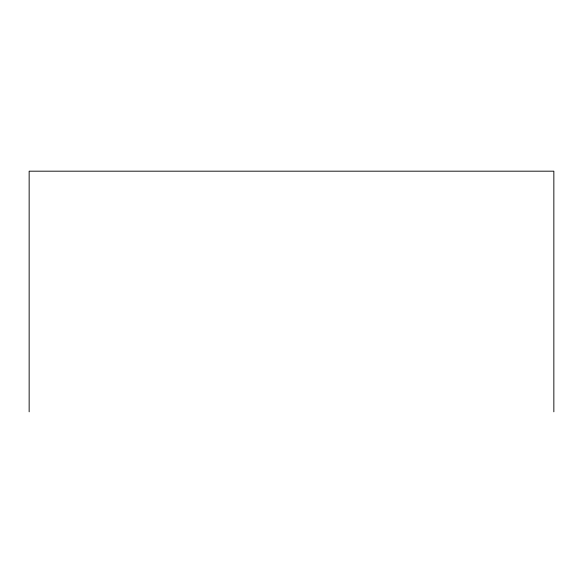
<?xml version="1.0" encoding="UTF-8"?>
<svg xmlns="http://www.w3.org/2000/svg" width="583" height="583" viewBox="0 0 583 583"><rect width="100%" height="100%" fill="white"/><g stroke="black" fill="none" stroke-linecap="round" stroke-linejoin="round"><path stroke-width="0.87" d="M553.85 411.817L553.85 171.183L29.15 171.183L29.15 411.817"/></g></svg>
